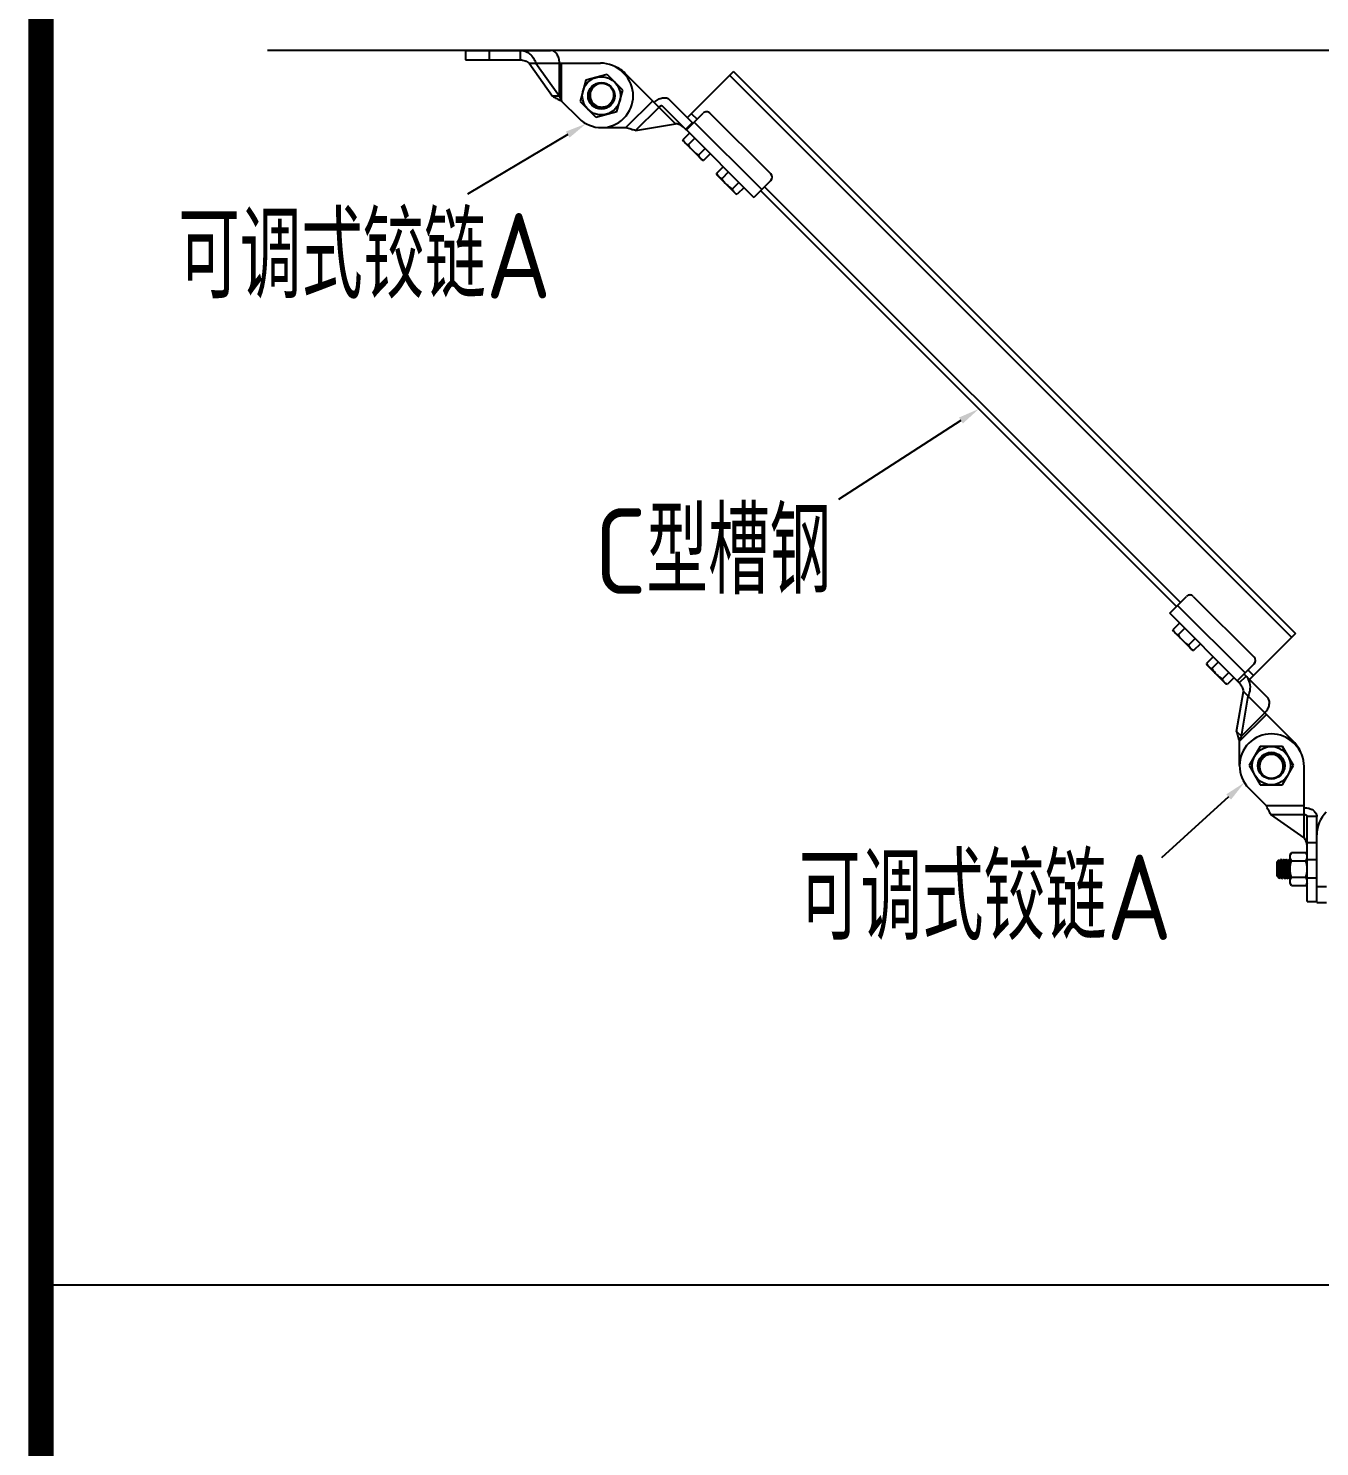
# Model space of a CAD drawing. Extents: x -427546 to -314919, y 698702 to 968782.
# Drawn here: x -421385 to -415341, y 906398 to 913037 of the extents above; entities that cross this region are included whole.
import ezdxf

# ---------------------------------------------------------------- set-up
doc = ezdxf.new("R2010")
doc.units = 0
doc.header["$LTSCALE"] = 1000
doc.header["$MEASUREMENT"] = 0
doc.linetypes.add('CONTINOUS', pattern=[0])
doc.layers.get('0').update_dxf_attribs({"linetype": 'CONTINUOUS'})
for name, color, linetype in [('BZ', 2, 'CONTINUOUS'), ('H-喷淋图块', 153, 'CONTINOUS'), ('图框', 66, 'CONTINUOUS')]:
    doc.layers.add(name, color=color, linetype=linetype)
doc.styles.get("Standard").update_dxf_attribs({"font": 'GBENOR', "bigfont": 'GBCBIG'})

msp = doc.modelspace()

# ---------------------------------------------------------------- linework, layer by layer
at = {"linetype": 'CONTINUOUS'}
for p, q in [((-419339.1, 912934.6), (-419339.1, 912890)), ((-419339.1, 912934.6), (-418941.5, 912934.6)), ((-419227.5, 912934.6), (-419227.5, 912890)), ((-419083.4, 912934.6), (-419083.4, 912890)), ((-419339.1, 912890), (-419083.4, 912890)), ((-419040.6, 912875.1), (-418931, 912720.1)), ((-419040.6, 912875.1), (-418707.4, 912875.1)), ((-419009, 912875.1), (-418899.4, 912720.1)), ((-418899.4, 912720.1), (-418899.4, 912875.1)), ((-418888.9, 912697.2), (-418888.9, 912875.1)), ((-418084, 912835.4), (-418299.7, 912619.7)), ((-418084, 912835.4), (-415453.4, 910204.9)), ((-418775.8, 912794.6), (-418802.4, 912695)), ((-418676.2, 912821.3), (-418775.8, 912794.6)), ((-418603.2, 912748.4), (-418676.2, 912821.3)), ((-418597.6, 912826.9), (-418602.2, 912831.5)), ((-418355.5, 912591.3), (-418591.1, 912826.9)), ((-418102.4, 912817), (-415471.8, 910186.5)), ((-418899.4, 912720.1), (-418931, 912720.1)), ((-418755.3, 912721.9), (-418755.3, 912722)), ((-418755.3, 912720.2), (-418755.3, 912720.1)), ((-418629.9, 912648.8), (-418603.2, 912748.4)), ((-418274.3, 912594.3), (-418383.5, 912703.5)), ((-418888.9, 912697.2), (-418808.1, 912616.4)), ((-418802.4, 912695), (-418729.5, 912622.1)), ((-418729.5, 912622.1), (-418629.9, 912648.8)), ((-418462.8, 912698.6), (-418588.6, 912572.8)), ((-418542.7, 912559.2), (-418433, 912668.8)), ((-418305.9, 912562.8), (-418415.1, 912671.9)), ((-418304.7, 912562.1), (-418226, 912640.7)), ((-418281.3, 912638.1), (-418255, 912611.8)), ((-417910.3, 912356.6), (-418194.5, 912640.7)), ((-418702.8, 912572.8), (-418588.6, 912572.8)), ((-418542.7, 912559.2), (-418355.5, 912591.3)), ((-418276.5, 912596.5), (-418308, 912564.9)), ((-417952.4, 912282.9), (-418268.1, 912598.6)), ((-418290.4, 912547.3), (-418321.7, 912516)), ((-418317.6, 912507.1), (-418321.7, 912516)), ((-418317.6, 912507.1), (-418233.4, 912422.9)), ((-418305, 912561.8), (-417989.2, 912246.1)), ((-418266.1, 912523), (-418297.4, 912491.7)), ((-418217.5, 912474.4), (-418248.8, 912443.1)), ((-418193.2, 912450.1), (-418224.5, 912418.8)), ((-418233.4, 912422.9), (-418224.5, 912418.8)), ((-418132.6, 912389.4), (-418163.9, 912358.1)), ((-418159.7, 912349.2), (-418163.9, 912358.1)), ((-418159.7, 912349.2), (-418075.5, 912265)), ((-418108.3, 912365.1), (-418139.6, 912333.8)), ((-418059.6, 912316.5), (-418091, 912285.2)), ((-417910.3, 912325), (-417989.2, 912246.1)), ((-418075.5, 912265), (-418066.7, 912260.9)), ((-418035.3, 912292.2), (-418066.7, 912260.9)), ((-417957.7, 912277.7), (-416011.2, 910331.2)), ((-417939.2, 912296.1), (-415992.8, 910349.6)), ((-416042.8, 910299.6), (-415963.8, 910378.6)), ((-416005.9, 910336.5), (-415690.2, 910020.7)), ((-415932.3, 910378.6), (-415648.1, 910094.4)), ((-415717.3, 909974.2), (-416042.8, 910299.6)), ((-415996.7, 910253.5), (-416028, 910222.2)), ((-416023.8, 910213.3), (-416028, 910222.2)), ((-416023.8, 910213.3), (-415939.6, 910129.1)), ((-415972.4, 910229.2), (-416003.7, 910197.9)), ((-415923.8, 910180.6), (-415955.1, 910149.3)), ((-415453.4, 910204.9), (-415669.2, 909989.2)), ((-415939.6, 910129.1), (-415930.8, 910125)), ((-415899.4, 910156.3), (-415930.8, 910125)), ((-415838.8, 910095.7), (-415870.1, 910064.4)), ((-415866, 910055.5), (-415870.1, 910064.4)), ((-415866, 910055.5), (-415781.8, 909971.3)), ((-415814.5, 910071.4), (-415845.8, 910040.1)), ((-415725.5, 909985.4), (-415648.1, 910062.8)), ((-415765.9, 910022.8), (-415797.2, 909991.4)), ((-415741.6, 909998.4), (-415772.9, 909967.1)), ((-415717.3, 909974.2), (-415685.7, 910005.7)), ((-415695.5, 910015.5), (-415585.4, 909905.4)), ((-415677.1, 910033.9), (-415650.8, 910007.6)), ((-415781.8, 909971.3), (-415772.9, 909967.1)), ((-415729.6, 909746.2), (-415697.5, 909933.3)), ((-415697.5, 909933.3), (-415462, 909697.8)), ((-415707.3, 909723.9), (-415675.2, 909911)), ((-415716, 909700.3), (-415590.3, 909826.1)), ((-415597.7, 909833.5), (-415707.3, 909723.9)), ((-415729.6, 909746.2), (-415707.3, 909723.9)), ((-415716, 909586), (-415716, 909700.3)), ((-415618.7, 909675.3), (-415670.3, 909586)), ((-415515.6, 909675.3), (-415618.7, 909675.3)), ((-415464.1, 909586), (-415515.6, 909675.3)), ((-415462, 909691.3), (-415457.4, 909686.7)), ((-415670.3, 909586), (-415618.7, 909496.7)), ((-415531.1, 909624.1), (-415531.2, 909624.2)), ((-415529.9, 909623), (-415529.9, 909622.9)), ((-415515.6, 909496.7), (-415464.1, 909586)), ((-415413.8, 909248.3), (-415413.8, 909581.4)), ((-415591.6, 909400), (-415672.4, 909480.8)), ((-415618.7, 909496.7), (-415515.6, 909496.7)), ((-415591.6, 909400), (-415413.8, 909400)), ((-415568.8, 909357.9), (-415413.8, 909357.9)), ((-415413.8, 909248.3), (-415568.8, 909357.9)), ((-415354.2, 909347.4), (-415398.9, 909347.4)), ((-415398.9, 908949.8), (-415398.9, 909347.4)), ((-415354.2, 908946.1), (-415354.2, 909347.4)), ((-415354.2, 909224.3), (-415398.9, 909224.3)), ((-415540.3, 909135.8), (-415532.9, 909143.2)), ((-415540.3, 909068.9), (-415540.3, 909135.8)), ((-415532.8, 909143.2), (-415532.9, 909143.2)), ((-415530.8, 909139.7), (-415532.8, 909143.2)), ((-415527.7, 909139.9), (-415531, 909139.9)), ((-415523.8, 909146.8), (-415527.8, 909139.9)), ((-415523.8, 909146.8), (-415523.7, 909147)), ((-415523.7, 909147), (-415522, 909147)), ((-415523.7, 909147), (-415522, 909147)), ((-415521.9, 909146.8), (-415522, 909147)), ((-415517.7, 909139.7), (-415521.9, 909146.8)), ((-415514.7, 909139.9), (-415517.9, 909139.9)), ((-415510.8, 909146.8), (-415514.8, 909139.9)), ((-415510.8, 909146.8), (-415510.6, 909147)), ((-415510.6, 909147), (-415509, 909147)), ((-415510.6, 909147), (-415509, 909147)), ((-415508.8, 909146.8), (-415509, 909147)), ((-415504.7, 909139.7), (-415508.8, 909146.8)), ((-415501.7, 909139.9), (-415504.9, 909139.9)), ((-415497.8, 909146.8), (-415501.8, 909139.9)), ((-415497.8, 909146.8), (-415497.6, 909147)), ((-415497.6, 909147), (-415496, 909147)), ((-415497.6, 909147), (-415496, 909147)), ((-415495.8, 909146.8), (-415496, 909147)), ((-415491.7, 909139.7), (-415495.8, 909146.8)), ((-415488.7, 909139.9), (-415491.7, 909139.9)), ((-415491.7, 909139.7), (-415491.6, 909139.5)), ((-415484.7, 909146.8), (-415488.8, 909139.9)), ((-415484.7, 909146.8), (-415484.6, 909147)), ((-415484.6, 909147), (-415483, 909147)), ((-415484.6, 909147), (-415483, 909147)), ((-415482.8, 909146.8), (-415483, 909147)), ((-415479.3, 909140.7), (-415482.8, 909146.8)), ((-415473.3, 909179.7), (-415479.3, 909169.3)), ((-415479.3, 909035.4), (-415479.3, 909169.3)), ((-415473.3, 909179.7), (-415404.9, 909179.7)), ((-415473.3, 909141), (-415404.9, 909141)), ((-415398.9, 909169.3), (-415404.9, 909179.7)), ((-415354.2, 909145.4), (-415398.9, 909145.4)), ((-415540.3, 909068.9), (-415536.2, 909064.8)), ((-415536.2, 909064.8), (-415536.2, 909080)), ((-415536.2, 909064.8), (-415534.2, 909064.8)), ((-415534.4, 909064.9), (-415532, 909060.8)), ((-415531.6, 909060.2), (-415532, 909060.8)), ((-415531.6, 909060.2), (-415529.1, 909057.7)), ((-415529.1, 909059.4), (-415529.1, 909057.7)), ((-415529.1, 909057.7), (-415528.5, 909057.7)), ((-415528.6, 909057.7), (-415528.5, 909057.7)), ((-415528.5, 909057.7), (-415528.4, 909057.8)), ((-415528.4, 909057.8), (-415524.4, 909064.7)), ((-415524.5, 909064.8), (-415521.2, 909064.8)), ((-415521.5, 909065.1), (-415521.4, 909064.9)), ((-415521.4, 909064.9), (-415517.3, 909057.8)), ((-415517.3, 909057.8), (-415517.1, 909057.7)), ((-415517.1, 909057.7), (-415515.5, 909057.7)), ((-415517.1, 909057.7), (-415515.5, 909057.7)), ((-415515.3, 909057.8), (-415515.5, 909057.7)), ((-415515.3, 909057.8), (-415511.4, 909064.7)), ((-415511.4, 909064.8), (-415508.2, 909064.8)), ((-415508.4, 909064.9), (-415504.3, 909057.8)), ((-415504.3, 909057.8), (-415504.1, 909057.7)), ((-415504.1, 909057.7), (-415502.5, 909057.7)), ((-415504.1, 909057.7), (-415502.5, 909057.7)), ((-415502.3, 909057.8), (-415502.5, 909057.7)), ((-415502.3, 909057.8), (-415498.3, 909064.7)), ((-415498.4, 909064.8), (-415495.2, 909064.8)), ((-415495.4, 909064.9), (-415491.3, 909057.8)), ((-415491.3, 909057.8), (-415491.1, 909057.7)), ((-415491.1, 909057.7), (-415489.5, 909057.7)), ((-415491.1, 909057.7), (-415489.5, 909057.7)), ((-415489.3, 909057.8), (-415489.5, 909057.7)), ((-415489.3, 909057.8), (-415485.3, 909064.7)), ((-415485.4, 909064.8), (-415482.2, 909064.8)), ((-415482.4, 909064.9), (-415479.3, 909059.6)), ((-415479.3, 909092.7), (-415479.7, 909102.3)), ((-415473.3, 909063.7), (-415404.9, 909063.7)), ((-415398.9, 909061.4), (-415354.2, 909061.4)), ((-415473.3, 909025), (-415479.3, 909035.4)), ((-415473.3, 909025), (-415404.9, 909025)), ((-415398.9, 909035.4), (-415404.9, 909025)), ((-415354.2, 909020.5), (-415309.6, 909020.5)), ((-415398.9, 908949.8), (-415354.2, 908949.8)), ((-415354.2, 908946.1), (-415309.6, 908946.1))]:
    msp.add_line(p, q, dxfattribs=at)
for points in [[(-418860.5, 912540.2), (-419330, 912261.7)], [(-417020, 911201.8), (-417593.1, 910831.9)], [(-415767.1, 909439.4), (-416080.6, 909153.8)]]:
    msp.add_lwpolyline(points)
for centre, radius in [((-418702.8, 912721.7), 89.3), ((-418702.8, 912721.7), 62.6), ((-418702.8, 912721.7), 59.5), ((-415567.2, 909586), 89.3), ((-415567.2, 909586), 62.6), ((-415567.2, 909586), 59.5)]:
    msp.add_circle(centre, radius, dxfattribs=at)
for centre, radius, start, end in [((-418707.4, 912726.3), 148.8, 44.99999, 90), ((-418696.3, 912721.7), 148.8, 44.99999, 67.63031), ((-418702.8, 912721.7), 148.8, 224.99999, 44.99999), ((-418699.4, 912720.8), 59.2, 72.31446, 73.94713), ((-418702.7, 912721.7), 52.6, 177.15433, 178.71863), ((-418702.8, 912721.7), 52.5, 178.71874, 179.66409), ((-418703, 912721.7), 52.3, 179.75296, 181.37327), ((-418703.3, 912725.2), 52.2, 184.99488, 185.50793), ((-418703.1, 912721.7), 52.2, 181.37382, 181.694), ((-418703, 912721.7), 52.3, 181.69419, 182.60615), ((-418702.8, 912721.7), 52.5, 182.60725, 185.59802), ((-418702.8, 912721.7), 52.5, 185.59662, 191.09948), ((-418702.9, 912721.7), 52.4, 191.10332, 191.48342), ((-418702.8, 912721.7), 52.5, 191.48489, 255.44483), ((-418702.8, 912721.7), 52.5, 255.4458, 258.67362), ((-418702.8, 912721.7), 52.5, 258.67355, 262.14338), ((-418702.8, 912721.6), 52.4, 262.14543, 265.15818), ((-418702.8, 912721.8), 52.6, 265.15789, 267.69509), ((-418702.8, 912721.8), 52.5, 267.69503, 268.78973), ((-418702.8, 912721.8), 52.6, 267.70337, 268.51134), ((-418702.8, 912721.7), 52.5, 268.51135, 269.23308), ((-418702.8, 912721.6), 52.4, 268.78883, 271.69256), ((-418702.8, 912721.6), 52.3, 269.23213, 271.6927), ((-418210.2, 912625), 22.3, 44.99999, 135.00001), ((-417926.1, 912340.8), 22.3, 315.00001, 44.99999), ((-415948.1, 910362.8), 22.3, 44.99999, 135.00001), ((-415663.9, 910078.6), 22.3, 315.00001, 44.99999), ((-415567.2, 909586), 148.8, 44.99999, 224.99999), ((-415567.2, 909592.5), 148.8, 22.3697, 44.99999), ((-415562.6, 909581.4), 148.8, 0, 44.99999), ((-415567.2, 909586.1), 52.4, 133.78883, 136.69254), ((-415567.3, 909586.1), 52.3, 134.23214, 136.69269), ((-415567.2, 909586), 52.5, 133.51136, 134.23309), ((-415567.1, 909586), 52.5, 132.69503, 133.78973), ((-415567.1, 909586), 52.6, 132.70337, 133.51136), ((-415567.1, 909586), 52.6, 130.15788, 132.69507), ((-415567.2, 909586.1), 52.4, 127.14543, 130.15818), ((-415567.2, 909586), 52.5, 123.67356, 127.14336), ((-415567.2, 909586), 52.5, 120.44581, 123.67361), ((-415567.2, 909586), 52.5, 56.48488, 120.44484), ((-415567.1, 909586.1), 52.4, 56.10333, 56.4834), ((-415567.2, 909586), 52.5, 50.59661, 56.09947), ((-415567.2, 909586), 52.5, 47.60725, 50.59803), ((-415567.1, 909586.1), 52.3, 46.69418, 47.60616), ((-415567, 909586.2), 52.2, 46.3738, 46.69398), ((-415564.3, 909583.9), 52.2, 49.99488, 50.50791), ((-415567.1, 909586.1), 52.3, 44.75296, 46.37328), ((-415567.2, 909586), 52.5, 43.71876, 44.66409), ((-415567.3, 909586), 52.6, 42.15432, 43.71862), ((-415570.3, 909584.2), 59.2, 297.31445, 298.94712), ((-415205.4, 909262.3), 148.8, 135.00001, 180), ((-415494.5, 909138.4), 3.1, 18.49225, 20.49889), ((-415429, 909160.2), 30.1, 6.6309, 7.40314), ((-415429, 909044.4), 30.1, 352.59837, 353.3691)]:
    msp.add_arc(centre, radius, start, end, dxfattribs=at)
for points, knots in [([(-419083.4, 912934.6), (-419075.2, 912934.6), (-419058.5, 912931.4), (-419036.5, 912918.1), (-419019.4, 912898.6), (-419011.8, 912883.1), (-419009, 912875.1)], [0, 0, 0, 0, 0.243233, 0.493078, 0.748723, 1, 1, 1, 1]), ([(-418899.4, 912875.1), (-418899.4, 912882.8), (-418901.4, 912897.7), (-418910.2, 912917.1), (-418923.9, 912931), (-418935.9, 912934.6), (-418941.5, 912934.6)], [0, 0, 0, 0, 0.287969, 0.555344, 0.790533, 1, 1, 1, 1]), ([(-419083.4, 912890), (-419075.4, 912890), (-419060, 912887), (-419046.5, 912879.4), (-419040.6, 912875.1)], [0, 0, 0, 0, 0.522516, 1, 1, 1, 1]), ([(-418683, 912777.7), (-418691.6, 912780.2), (-418710.2, 912781.2), (-418731.4, 912771.7), (-418744.3, 912759), (-418751.4, 912747.3), (-418755.3, 912734.3), (-418755.7, 912725.2), (-418755.3, 912720.7)], [0, 0, 0, 0, 0.249273, 0.49841, 0.623846, 0.749245, 0.874621, 1, 1, 1, 1]), ([(-418931, 912720.1), (-418924.8, 912715.8), (-418910.9, 912708), (-418896.5, 912701), (-418888.9, 912697.2)], [0, 0, 0, 0, 0.468219, 1, 1, 1, 1]), ([(-418899.4, 912720.1), (-418898.7, 912718.2), (-418895.6, 912710.4), (-418891.8, 912702.9), (-418888.9, 912697.2)], [0, 0, 0, 0, 0.244001, 1, 1, 1, 1]), ([(-418701.3, 912669.2), (-418696.7, 912669.1), (-418687.5, 912669.9), (-418674.5, 912674.7), (-418663.1, 912682.5), (-418651, 912696.4), (-418642.8, 912718.6), (-418645.3, 912737.4), (-418648.4, 912745.9)], [0, 0, 0, 0, 0.125414, 0.250833, 0.376265, 0.501706, 0.750785, 1, 1, 1, 1]), ([(-418455.4, 912691.2), (-418449.9, 912696.6), (-418438, 912705.7), (-418418, 912713.3), (-418398.5, 912713.4), (-418387.4, 912707.4), (-418383.5, 912703.5)], [0, 0, 0, 0, 0.287971, 0.555344, 0.790532, 1, 1, 1, 1]), ([(-418415.1, 912671.9), (-418416.1, 912672.9), (-418418.8, 912674.4), (-418423.7, 912674.4), (-418428.7, 912672.5), (-418431.7, 912670.2), (-418433, 912668.8)], [0, 0, 0, 0, 0.209498, 0.444667, 0.711989, 1, 1, 1, 1]), ([(-418542.7, 912559.2), (-418550, 912560.6), (-418565.4, 912564.9), (-418580.5, 912570.1), (-418588.6, 912572.8)], [0, 0, 0, 0, 0.468219, 1, 1, 1, 1]), ([(-418314.7, 912571.6), (-418320.4, 912577.2), (-418333.4, 912586.1), (-418348.3, 912590.2), (-418355.5, 912591.3)], [0, 0, 0, 0, 0.522516, 1, 1, 1, 1]), ([(-418321.7, 912516), (-418321.4, 912515.2), (-418320, 912512.3), (-418318.3, 912509.5), (-418317, 912507.5)], [0, 0, 0, 0, 0.253346, 1, 1, 1, 1]), ([(-418304.7, 912562.1), (-418304.7, 912562), (-418305.3, 912561.9), (-418305.6, 912562.5), (-418305.9, 912562.8)], [0, 0, 0, 0, 0.126775, 1, 1, 1, 1]), ([(-418311.9, 912501.4), (-418309.9, 912499.4), (-418305.3, 912495.7), (-418300.1, 912492.9), (-418297.4, 912491.7)], [0, 0, 0, 0, 0.493589, 1, 1, 1, 1]), ([(-418248.8, 912443.1), (-418247.6, 912440.4), (-418244.8, 912435.2), (-418241.1, 912430.6), (-418239, 912428.5)], [0, 0, 0, 0, 0.506411, 1, 1, 1, 1]), ([(-418239, 912428.5), (-418237, 912426.5), (-418232.4, 912422.8), (-418227.2, 912420), (-418224.5, 912418.8)], [0, 0, 0, 0, 0.493589, 1, 1, 1, 1]), ([(-418163.9, 912358.1), (-418163.5, 912357.4), (-418162.1, 912354.5), (-418160.5, 912351.6), (-418159.1, 912349.6)], [0, 0, 0, 0, 0.253346, 1, 1, 1, 1]), ([(-418154.1, 912343.6), (-418152, 912341.5), (-418147.4, 912337.9), (-418142.3, 912335.1), (-418139.6, 912333.8)], [0, 0, 0, 0, 0.493589, 1, 1, 1, 1]), ([(-418091, 912285.2), (-418089.7, 912282.5), (-418086.9, 912277.3), (-418083.2, 912272.7), (-418081.2, 912270.7)], [0, 0, 0, 0, 0.506411, 1, 1, 1, 1]), ([(-418081.2, 912270.7), (-418079.1, 912268.6), (-418074.5, 912264.9), (-418069.3, 912262.2), (-418066.7, 912260.9)], [0, 0, 0, 0, 0.493589, 1, 1, 1, 1]), ([(-416028, 910222.2), (-416027.6, 910221.5), (-416026.2, 910218.6), (-416024.6, 910215.7), (-416023.2, 910213.7)], [0, 0, 0, 0, 0.253346, 1, 1, 1, 1]), ([(-416018.2, 910207.7), (-416016.1, 910205.6), (-416011.5, 910202), (-416006.4, 910199.2), (-416003.7, 910197.9)], [0, 0, 0, 0, 0.493589, 1, 1, 1, 1]), ([(-415955.1, 910149.3), (-415953.8, 910146.6), (-415951, 910141.4), (-415947.3, 910136.8), (-415945.3, 910134.8)], [0, 0, 0, 0, 0.506411, 1, 1, 1, 1]), ([(-415945.3, 910134.8), (-415943.2, 910132.7), (-415938.6, 910129), (-415933.4, 910126.3), (-415930.8, 910125)], [0, 0, 0, 0, 0.493589, 1, 1, 1, 1]), ([(-415870.1, 910064.4), (-415869.8, 910063.6), (-415868.3, 910060.7), (-415866.7, 910057.9), (-415865.3, 910055.9)], [0, 0, 0, 0, 0.253346, 1, 1, 1, 1]), ([(-415860.3, 910049.8), (-415858.3, 910047.8), (-415853.7, 910044.1), (-415848.5, 910041.3), (-415845.8, 910040.1)], [0, 0, 0, 0, 0.493589, 1, 1, 1, 1]), ([(-415797.2, 909991.4), (-415795.9, 909988.8), (-415793.2, 909983.6), (-415789.5, 909979), (-415787.4, 909976.9)], [0, 0, 0, 0, 0.506411, 1, 1, 1, 1]), ([(-415717.3, 909974.2), (-415718.6, 909975.4), (-415721, 909977.9), (-415723.9, 909980.8), (-415726.6, 909984.4), (-415725.5, 909985.4)], [0, 0, 0, 0, 0.378665, 0.693291, 1, 1, 1, 1]), ([(-415670.4, 909982.1), (-415671.3, 909984.3), (-415675.1, 909992.9), (-415680.8, 910000.8), (-415685.7, 910005.7)], [0, 0, 0, 0, 0.252907, 1, 1, 1, 1]), ([(-415675.2, 909911), (-415669.9, 909921.9), (-415663.1, 909945.8), (-415666.1, 909970.8), (-415670.4, 909982.1)], [0, 0, 0, 0, 0.500769, 1, 1, 1, 1]), ([(-415787.4, 909976.9), (-415785.4, 909974.9), (-415780.8, 909971.2), (-415775.6, 909968.4), (-415772.9, 909967.1)], [0, 0, 0, 0, 0.493589, 1, 1, 1, 1]), ([(-415717.3, 909974.2), (-415711.6, 909968.5), (-415702.8, 909955.5), (-415698.7, 909940.6), (-415697.5, 909933.3)], [0, 0, 0, 0, 0.522516, 1, 1, 1, 1]), ([(-415597.7, 909833.5), (-415592.3, 909838.9), (-415583.2, 909850.9), (-415575.6, 909870.9), (-415575.5, 909890.4), (-415581.4, 909901.4), (-415585.4, 909905.4)], [0, 0, 0, 0, 0.287971, 0.555344, 0.790532, 1, 1, 1, 1]), ([(-415729.6, 909746.2), (-415728.3, 909738.9), (-415724, 909723.4), (-415718.8, 909708.3), (-415716, 909700.3)], [0, 0, 0, 0, 0.468219, 1, 1, 1, 1]), ([(-415716, 909700.3), (-415715.4, 909702.3), (-415712.8, 909710.3), (-415710, 909718.2), (-415707.3, 909723.9)], [0, 0, 0, 0, 0.254643, 1, 1, 1, 1]), ([(-415605.4, 909622), (-415608.7, 909618.9), (-415614.6, 909611.8), (-415620.5, 909599.2), (-415623, 909585.6), (-415621.8, 909567.3), (-415611.8, 909545.8), (-415596.8, 909534.2), (-415588.6, 909530.5)], [0, 0, 0, 0, 0.125414, 0.250833, 0.376265, 0.501706, 0.750785, 1, 1, 1, 1]), ([(-415541.6, 909532.4), (-415533.8, 909536.7), (-415519.9, 909549.1), (-415511.6, 909570.9), (-415511.5, 909589), (-415514.8, 909602.2), (-415521.2, 909614.2), (-415527.3, 909621), (-415530.8, 909623.8)], [0, 0, 0, 0, 0.249273, 0.49841, 0.623846, 0.749245, 0.874621, 1, 1, 1, 1]), ([(-415568.8, 909357.9), (-415573, 909364), (-415580.9, 909378), (-415587.9, 909392.4), (-415591.6, 909400)], [0, 0, 0, 0, 0.468219, 1, 1, 1, 1]), ([(-415413.8, 909389.5), (-415406.1, 909389.5), (-415391.2, 909387.5), (-415371.7, 909378.6), (-415357.9, 909364.9), (-415354.2, 909352.9), (-415354.2, 909347.4)], [0, 0, 0, 0, 0.287969, 0.555344, 0.790533, 1, 1, 1, 1]), ([(-415413.8, 909357.9), (-415410.1, 909357.9), (-415404.6, 909356.5), (-415399.8, 909351.8), (-415398.9, 909348.8), (-415398.9, 909347.4)], [0, 0, 0, 0, 0.552514, 0.789178, 1, 1, 1, 1]), ([(-415401.5, 909223.7), (-415402.1, 909226), (-415405.1, 909234.7), (-415409.8, 909242.8), (-415413.8, 909248.3)], [0, 0, 0, 0, 0.265236, 1, 1, 1, 1]), ([(-415529.1, 909059.4), (-415529.3, 909061.6), (-415529.6, 909067.5), (-415530, 909077.8), (-415530.5, 909090.8), (-415530.9, 909105), (-415531.3, 909116.8), (-415531.6, 909125.5), (-415531.8, 909131.1), (-415532, 909135.8), (-415532.2, 909139.3), (-415532.5, 909141.6), (-415532.6, 909142.9), (-415532.8, 909143.2)], [0, 0, 0, 0, 0.080635, 0.208535, 0.369665, 0.54562, 0.71572, 0.792041, 0.859282, 0.915304, 0.958292, 0.98682, 1, 1, 1, 1]), ([(-415530.8, 909139.7), (-415530.7, 909139.7), (-415530.6, 909139.3), (-415530.5, 909139), (-415530.4, 909138.7)], [0, 0, 0, 0, 0.173094, 1, 1, 1, 1]), ([(-415530.4, 909138.7), (-415530, 909136.8), (-415529.6, 909131.6), (-415528.8, 909122.4), (-415528.2, 909110.6), (-415527.5, 909097.7), (-415526.9, 909087), (-415526.3, 909079.3), (-415526, 909074.4), (-415525.6, 909070.5), (-415525.3, 909067.4), (-415524.9, 909065.9), (-415524.7, 909064.8), (-415524.5, 909064.8)], [0, 0, 0, 0, 0.077798, 0.208235, 0.374801, 0.5562, 0.729214, 0.805537, 0.87171, 0.925623, 0.965576, 0.990391, 1, 1, 1, 1]), ([(-415527.7, 909139.9), (-415527.5, 909139.9), (-415527.2, 909138.7), (-415526.9, 909137), (-415526.5, 909133.7), (-415526.1, 909129.5), (-415525.8, 909124.2), (-415525.2, 909115.9), (-415524.6, 909104.7), (-415523.9, 909091.4), (-415523.3, 909081), (-415522.7, 909073.9), (-415522.3, 909069.9), (-415522, 909067.1), (-415521.7, 909065.6), (-415521.5, 909065.1)], [0, 0, 0, 0, 0.010217, 0.036837, 0.079637, 0.137238, 0.207661, 0.288445, 0.469496, 0.655187, 0.819656, 0.886575, 0.940042, 0.978239, 1, 1, 1, 1]), ([(-415523.7, 909147), (-415523.6, 909147), (-415523.5, 909146.9), (-415523.5, 909146.8), (-415523.4, 909146.8)], [0, 0, 0, 0, 0.372399, 1, 1, 1, 1]), ([(-415523.4, 909146.8), (-415523.4, 909146.7), (-415523.3, 909146.3), (-415523.2, 909146), (-415523.1, 909145.7)], [0, 0, 0, 0, 0.179791, 1, 1, 1, 1]), ([(-415523.1, 909145.7), (-415522.8, 909143.7), (-415522.3, 909138.4), (-415521.5, 909126.4), (-415520.7, 909109.1), (-415519.8, 909088.9), (-415519, 909073.3), (-415518.2, 909063.7), (-415517.9, 909060.3), (-415517.6, 909059)], [0, 0, 0, 0, 0.068037, 0.183112, 0.415613, 0.66855, 0.880458, 0.954194, 1, 1, 1, 1]), ([(-415516, 909059), (-415516.4, 909061.1), (-415516.9, 909066.9), (-415517.6, 909077.3), (-415518.2, 909090.9), (-415518.9, 909105.8), (-415519.6, 909120.3), (-415520.2, 909131.3), (-415520.7, 909138.6), (-415521, 909142.5), (-415521.4, 909145.1), (-415521.6, 909146.4), (-415521.9, 909146.8)], [0, 0, 0, 0, 0.072759, 0.196861, 0.35726, 0.534299, 0.706283, 0.852147, 0.909525, 0.954085, 0.984493, 1, 1, 1, 1]), ([(-415517.5, 909139.2), (-415517.1, 909137.6), (-415516.7, 909132.8), (-415515.9, 909123.9), (-415515.2, 909112.1), (-415514.5, 909098.9), (-415513.9, 909088), (-415513.4, 909079.9), (-415513, 909074.8), (-415512.6, 909070.8), (-415512.3, 909067.6), (-415511.9, 909066), (-415511.7, 909064.8), (-415511.4, 909064.8)], [0, 0, 0, 0, 0.068121, 0.193192, 0.358672, 0.542411, 0.719756, 0.798471, 0.866922, 0.922814, 0.96429, 0.990066, 1, 1, 1, 1]), ([(-415514.7, 909139.9), (-415514.5, 909139.9), (-415514.2, 909138.7), (-415513.8, 909137.1), (-415513.5, 909133.8), (-415513.1, 909129.7), (-415512.8, 909124.5), (-415512.2, 909116.3), (-415511.6, 909105.3), (-415510.9, 909092.1), (-415510.2, 909080.3), (-415509.4, 909071.5), (-415509.1, 909066.8), (-415508.5, 909065.3)], [0, 0, 0, 0, 0.010066, 0.036229, 0.078308, 0.134982, 0.204339, 0.284002, 0.463049, 0.647693, 0.812725, 0.935658, 1, 1, 1, 1]), ([(-415510.6, 909147), (-415510.6, 909147), (-415510.5, 909146.9), (-415510.4, 909146.8), (-415510.4, 909146.8)], [0, 0, 0, 0, 0.371131, 1, 1, 1, 1]), ([(-415510.4, 909146.8), (-415510.4, 909146.7), (-415510.3, 909146.4), (-415510.2, 909146), (-415510.1, 909145.7)], [0, 0, 0, 0, 0.181022, 1, 1, 1, 1]), ([(-415510.1, 909145.7), (-415509.7, 909143.6), (-415509.3, 909137.8), (-415508.6, 909127.4), (-415507.9, 909113.9), (-415507.2, 909098.9), (-415506.5, 909084.4), (-415505.9, 909073.4), (-415505.4, 909066.1), (-415505.1, 909062.2), (-415504.7, 909059.6), (-415504.5, 909058.2), (-415504.3, 909057.8)], [0, 0, 0, 0, 0.072485, 0.196435, 0.356785, 0.533878, 0.705995, 0.851999, 0.909433, 0.95404, 0.984479, 1, 1, 1, 1]), ([(-415503, 909059), (-415503.4, 909061.1), (-415503.8, 909066.8), (-415504.6, 909077.3), (-415505.2, 909090.8), (-415505.9, 909105.8), (-415506.6, 909120.3), (-415507.2, 909131.3), (-415507.7, 909138.6), (-415508, 909142.5), (-415508.4, 909145.1), (-415508.6, 909146.4), (-415508.8, 909146.8)], [0, 0, 0, 0, 0.072462, 0.196401, 0.356774, 0.53388, 0.706003, 0.852015, 0.909448, 0.954048, 0.984481, 1, 1, 1, 1]), ([(-415504.7, 909139.7), (-415504.7, 909139.7), (-415504.6, 909139.6), (-415504.6, 909139.4), (-415504.6, 909139.3)], [0, 0, 0, 0, 0.437616, 1, 1, 1, 1]), ([(-415504.6, 909139.3), (-415504.1, 909137.8), (-415503.7, 909133), (-415502.9, 909124.2), (-415502.2, 909112.4), (-415501.5, 909099.2), (-415500.9, 909088.2), (-415500.4, 909080.1), (-415500, 909074.9), (-415499.6, 909070.8), (-415499.3, 909067.6), (-415498.9, 909066), (-415498.7, 909064.8), (-415498.4, 909064.8)], [0, 0, 0, 0, 0.065945, 0.18979, 0.355015, 0.539274, 0.717597, 0.796856, 0.865828, 0.922169, 0.96399, 0.989989, 1, 1, 1, 1]), ([(-415501.7, 909139.9), (-415501.4, 909139.9), (-415501.2, 909138.7), (-415500.8, 909137.1), (-415500.5, 909133.9), (-415500.1, 909129.9), (-415499.8, 909124.8), (-415499.2, 909116.7), (-415498.6, 909105.8), (-415497.9, 909092.7), (-415497.2, 909080.8), (-415496.5, 909071.9), (-415496, 909067.1), (-415495.6, 909065.4)], [0, 0, 0, 0, 0.009925, 0.035675, 0.077105, 0.132941, 0.201328, 0.279974, 0.457194, 0.640866, 0.806379, 0.931604, 1, 1, 1, 1]), ([(-415497.6, 909147), (-415497.6, 909147), (-415497.5, 909146.9), (-415497.4, 909146.8), (-415497.4, 909146.7)], [0, 0, 0, 0, 0.37008, 1, 1, 1, 1]), ([(-415497.4, 909146.7), (-415497.4, 909146.7), (-415497.2, 909146.4), (-415497.2, 909146), (-415497.1, 909145.7)], [0, 0, 0, 0, 0.182058, 1, 1, 1, 1]), ([(-415497.1, 909145.7), (-415496.7, 909143.6), (-415496.3, 909137.9), (-415495.5, 909127.4), (-415494.9, 909113.9), (-415494.2, 909098.9), (-415493.5, 909084.4), (-415492.9, 909073.4), (-415492.4, 909066.1), (-415492.1, 909062.2), (-415491.7, 909059.6), (-415491.5, 909058.2), (-415491.3, 909057.8)], [0, 0, 0, 0, 0.072304, 0.196155, 0.356504, 0.533641, 0.705839, 0.85193, 0.909395, 0.95402, 0.984473, 1, 1, 1, 1]), ([(-415490, 909059), (-415490.4, 909061.1), (-415490.8, 909066.8), (-415491.5, 909077.3), (-415492.2, 909090.8), (-415492.9, 909105.8), (-415493.6, 909120.3), (-415494.2, 909131.3), (-415494.7, 909138.6), (-415495, 909142.5), (-415495.4, 909145.1), (-415495.6, 909146.4), (-415495.8, 909146.8)], [0, 0, 0, 0, 0.072435, 0.196357, 0.3567, 0.533804, 0.705944, 0.851972, 0.909417, 0.954032, 0.984477, 1, 1, 1, 1]), ([(-415491.6, 909139.4), (-415491, 909137.9), (-415490.7, 909133.1), (-415489.9, 909124.4), (-415489.2, 909112.6), (-415488.5, 909099.4), (-415487.9, 909088.3), (-415487.3, 909080.1), (-415487, 909075), (-415486.6, 909070.9), (-415486.2, 909067.6), (-415485.9, 909066), (-415485.6, 909064.8), (-415485.4, 909064.8)], [0, 0, 0, 0, 0.064566, 0.18762, 0.35268, 0.537272, 0.716218, 0.795829, 0.86513, 0.921755, 0.963804, 0.989947, 1, 1, 1, 1]), ([(-415488.7, 909139.9), (-415488.4, 909139.9), (-415488.2, 909138.7), (-415487.8, 909137.1), (-415487.5, 909133.9), (-415487.1, 909129.9), (-415486.7, 909124.8), (-415486.2, 909116.7), (-415485.6, 909105.8), (-415484.9, 909092.7), (-415484.2, 909080.8), (-415483.4, 909071.9), (-415483, 909067.1), (-415482.5, 909065.4)], [0, 0, 0, 0, 0.009925, 0.03569, 0.077147, 0.133004, 0.201419, 0.280102, 0.457378, 0.641081, 0.806581, 0.931726, 1, 1, 1, 1]), ([(-415484.6, 909147), (-415484.5, 909147), (-415484.4, 909146.9), (-415484.4, 909146.8), (-415484.4, 909146.8)], [0, 0, 0, 0, 0.372863, 1, 1, 1, 1]), ([(-415484.4, 909146.8), (-415484.3, 909146.7), (-415484.2, 909146.3), (-415484.1, 909146), (-415484.1, 909145.7)], [0, 0, 0, 0, 0.179341, 1, 1, 1, 1]), ([(-415484.1, 909145.7), (-415483.8, 909144.1), (-415483.4, 909139.7), (-415482.8, 909131.8), (-415482.2, 909121.4), (-415481.5, 909105.2), (-415480.6, 909086.1), (-415479.8, 909071.2), (-415479.3, 909064.7)], [0, 0, 0, 0, 0.060989, 0.1617, 0.293789, 0.446195, 0.760045, 1, 1, 1, 1]), ([(-415482.5, 909145.7), (-415482.5, 909145.9), (-415482.6, 909146.2), (-415482.7, 909146.6), (-415482.8, 909146.8)], [0, 0, 0, 0, 0.335285, 1, 1, 1, 1]), ([(-415479.7, 909102.3), (-415479.9, 909107.2), (-415480.4, 909116.4), (-415481, 909128.9), (-415481.6, 909138.5), (-415482.1, 909143.8), (-415482.5, 909145.7)], [0, 0, 0, 0, 0.336027, 0.635258, 0.864886, 1, 1, 1, 1]), ([(-415479.3, 909160.3), (-415479.3, 909163.6), (-415478, 909170.5), (-415475, 909176.6), (-415473.3, 909179.7)], [0, 0, 0, 0, 0.485069, 1, 1, 1, 1]), ([(-415473.3, 909141), (-415475, 909144), (-415478, 909150.2), (-415479.3, 909157), (-415479.3, 909160.3)], [0, 0, 0, 0, 0.514931, 1, 1, 1, 1]), ([(-415479.3, 909102.3), (-415479.3, 909108.9), (-415478.1, 909122), (-415475.1, 909134.7), (-415473.3, 909141)], [0, 0, 0, 0, 0.499896, 1, 1, 1, 1]), ([(-415399.1, 909164.1), (-415399.3, 909165.4), (-415400.4, 909170.9), (-415402.8, 909176), (-415404.9, 909179.7)], [0, 0, 0, 0, 0.241319, 1, 1, 1, 1]), ([(-415404.9, 909141), (-415403.1, 909144), (-415400.1, 909150.2), (-415398.9, 909157), (-415398.9, 909160.3)], [0, 0, 0, 0, 0.514931, 1, 1, 1, 1]), ([(-415398.9, 909102.3), (-415398.9, 909108.9), (-415400, 909122), (-415403, 909134.7), (-415404.9, 909141)], [0, 0, 0, 0, 0.499896, 1, 1, 1, 1]), ([(-415532, 909060.8), (-415532.5, 909061.5), (-415533.2, 909063.8), (-415534.7, 909070.2), (-415535.6, 909075.8), (-415536.2, 909080)], [0, 0, 0, 0, 0.138777, 0.35633, 1, 1, 1, 1]), ([(-415536.2, 909080), (-415536, 909078), (-415535.8, 909074.6), (-415535.4, 909070.1), (-415535, 909067), (-415534.7, 909065.4), (-415534.4, 909064.9)], [0, 0, 0, 0, 0.382824, 0.684922, 0.89313, 1, 1, 1, 1]), ([(-415529.1, 909059.4), (-415529, 909059), (-415528.9, 909058.5), (-415528.8, 909057.8), (-415528.6, 909057.7)], [0, 0, 0, 0, 0.675862, 1, 1, 1, 1]), ([(-415517.6, 909059), (-415517.6, 909058.8), (-415517.5, 909058.4), (-415517.4, 909058.1), (-415517.3, 909057.8)], [0, 0, 0, 0, 0.335295, 1, 1, 1, 1]), ([(-415515.7, 909057.9), (-415515.7, 909058), (-415515.9, 909058.3), (-415516, 909058.7), (-415516, 909059)], [0, 0, 0, 0, 0.179414, 1, 1, 1, 1]), ([(-415515.5, 909057.7), (-415515.6, 909057.7), (-415515.6, 909057.8), (-415515.7, 909057.9), (-415515.7, 909057.9)], [0, 0, 0, 0, 0.372787, 1, 1, 1, 1]), ([(-415508.5, 909065.3), (-415508.5, 909065.2), (-415508.5, 909065.1), (-415508.4, 909065), (-415508.4, 909064.9)], [0, 0, 0, 0, 0.555455, 1, 1, 1, 1]), ([(-415502.7, 909057.9), (-415502.7, 909058), (-415502.9, 909058.3), (-415502.9, 909058.7), (-415503, 909059)], [0, 0, 0, 0, 0.181112, 1, 1, 1, 1]), ([(-415502.5, 909057.7), (-415502.5, 909057.7), (-415502.6, 909057.8), (-415502.7, 909057.9), (-415502.7, 909057.9)], [0, 0, 0, 0, 0.371042, 1, 1, 1, 1]), ([(-415489.7, 909057.9), (-415489.7, 909058), (-415489.8, 909058.3), (-415489.9, 909058.7), (-415490, 909059)], [0, 0, 0, 0, 0.181321, 1, 1, 1, 1]), ([(-415489.5, 909057.7), (-415489.5, 909057.7), (-415489.6, 909057.8), (-415489.7, 909057.9), (-415489.7, 909057.9)], [0, 0, 0, 0, 0.370825, 1, 1, 1, 1]), ([(-415473.3, 909063.7), (-415475.1, 909070), (-415478.1, 909082.7), (-415479.3, 909095.8), (-415479.3, 909102.3)], [0, 0, 0, 0, 0.500104, 1, 1, 1, 1]), ([(-415479.3, 909044.4), (-415479.3, 909047.7), (-415478, 909054.5), (-415475, 909060.6), (-415473.3, 909063.7)], [0, 0, 0, 0, 0.485069, 1, 1, 1, 1]), ([(-415404.9, 909063.7), (-415403, 909070), (-415400, 909082.7), (-415398.9, 909095.8), (-415398.9, 909102.3)], [0, 0, 0, 0, 0.500104, 1, 1, 1, 1]), ([(-415398.9, 909044.4), (-415398.9, 909047.7), (-415400.1, 909054.5), (-415403.1, 909060.6), (-415404.9, 909063.7)], [0, 0, 0, 0, 0.485069, 1, 1, 1, 1]), ([(-415473.3, 909025), (-415475, 909028.1), (-415478, 909034.2), (-415479.3, 909041.1), (-415479.3, 909044.4)], [0, 0, 0, 0, 0.514931, 1, 1, 1, 1]), ([(-415404.9, 909025), (-415404.1, 909026.3), (-415401.5, 909031.1), (-415399.7, 909036.5), (-415399.1, 909040.6)], [0, 0, 0, 0, 0.26074, 1, 1, 1, 1])]:
    msp.add_open_spline(points, degree=3, knots=knots, dxfattribs=at)
for points in [[(-418317, 912507.5), (-418315.5, 912505.3), (-418313.8, 912503.3), (-418311.9, 912501.4)], [(-418297.4, 912491.7), (-418290.9, 912482.2), (-418283.6, 912473.1), (-418275.5, 912465)], [(-418275.5, 912465), (-418267.3, 912456.9), (-418258.3, 912449.6), (-418248.8, 912443.1)], [(-418159.1, 912349.6), (-418157.6, 912347.5), (-418155.9, 912345.4), (-418154.1, 912343.6)], [(-418139.6, 912333.8), (-418133, 912324.3), (-418125.8, 912315.3), (-418117.6, 912307.1)], [(-418117.6, 912307.1), (-418109.5, 912299), (-418100.4, 912291.8), (-418091, 912285.2)], [(-416023.2, 910213.7), (-416021.7, 910211.6), (-416020, 910209.5), (-416018.2, 910207.7)], [(-416003.7, 910197.9), (-415997.1, 910188.4), (-415989.9, 910179.4), (-415981.7, 910171.2)], [(-415981.7, 910171.2), (-415973.6, 910163.1), (-415964.5, 910155.9), (-415955.1, 910149.3)], [(-415865.3, 910055.9), (-415863.9, 910053.7), (-415862.2, 910051.7), (-415860.3, 910049.8)], [(-415845.8, 910040.1), (-415839.3, 910030.6), (-415832, 910021.5), (-415823.9, 910013.4)], [(-415823.9, 910013.4), (-415815.7, 910005.2), (-415806.7, 909998), (-415797.2, 909991.4)], [(-415398.9, 909205.4), (-415398.9, 909211.6), (-415399.8, 909217.8), (-415401.5, 909223.7)], [(-415517.7, 909139.7), (-415517.7, 909139.6), (-415517.6, 909139.4), (-415517.5, 909139.2)], [(-415495.6, 909065.4), (-415495.5, 909065.3), (-415495.5, 909065.1), (-415495.4, 909064.9)], [(-415482.5, 909065.4), (-415482.5, 909065.3), (-415482.4, 909065.1), (-415482.4, 909064.9)]]:
    msp.add_open_spline(points, degree=3, dxfattribs=at)
for points in [[(-418869, 912554.5), (-418774.5, 912591.2), (-418852, 912525.9)], [(-417029.1, 911215.8), (-416936, 911256), (-417011, 911187.8)], [(-415778.3, 909451.7), (-415693.2, 909506.7), (-415755.9, 909427.1)]]:
    msp.add_solid(points)
at = {"layer": 'BZ'}
msp.add_line((-413274, 912934.6), (-420265.5, 912934.6), dxfattribs=at)
at = {"layer": 'H-喷淋图块', "color": 134, "ltscale": 0.5}
msp.add_lwpolyline([(-421325.5, 907156.3), (-399345.5, 907156.3)], dxfattribs=at)
at = {"layer": '图框', "color": 3, "const_width": 118.8}
msp.add_lwpolyline([(-421325.5, 923476.3), (-421325.5, 886996.3)], dxfattribs=at)

# ---------------------------------------------------------------- texts
for s, p in [('可调式铰链A', (-420683.6, 911773.1)), ('C型槽钢', (-418736.1, 910389.9)), ('可调式铰链A', (-417778.3, 908769.9))]:
    msp.add_text(s, height=400, rotation=360).set_placement(p)

doc.saveas('drawing.dxf')
